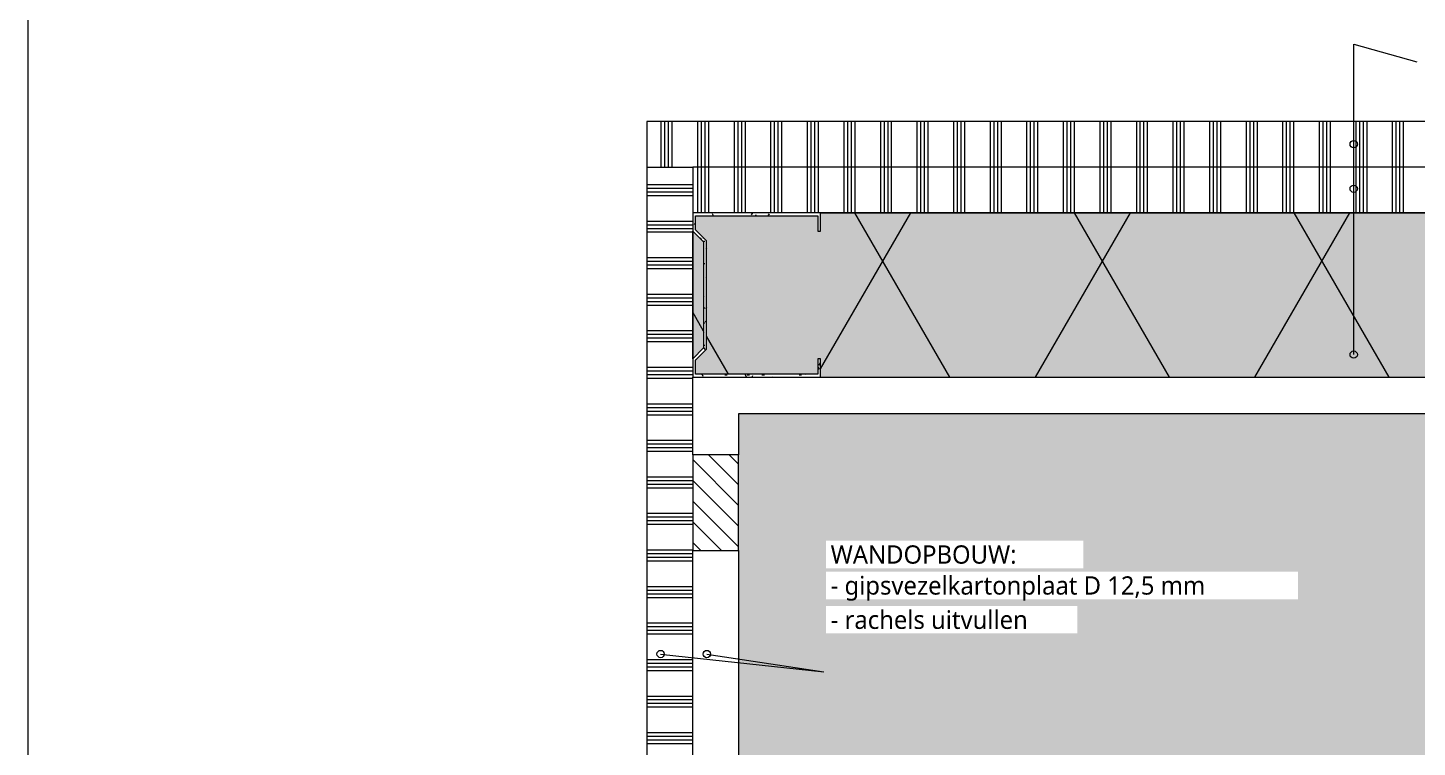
# Model space of a CAD drawing. Header units: millimetres. Extents: x 32900 to 38291, y -18988 to 4133.
# Drawn here: x 32970.8 to 33350.7, y -2837 to -2640.1 of the extents above; entities that cross this region are included whole.
import ezdxf

# ---------------------------------------------------------------- set-up
doc = ezdxf.new("R2010")
doc.units = ezdxf.units.MM
for name, color, linetype, lineweight in [('A-ANNO-NOTE', 131, 'Continuous', 18), ('A-DETL', 90, 'Continuous', 13), ('A-DETL-GENF', 92, 'Continuous', 18), ('A-DETL-THIN', 151, 'Continuous', 18)]:
    doc.layers.add(name, color=color, linetype=linetype, lineweight=lineweight)
doc.styles.add('Segoe UI', font='segoeui.ttf', dxfattribs={"height": 5})
doc.styles.add('Segoe UI_B', font='segoeui.ttf', dxfattribs={"height": 5})
pattern_1 = [(90, (4, 0), (-10, 6e-16), []), (90, (5, 0), (-10, 6e-16), []), (90, (6, 0), (-10, 6e-16), []), (90, (7, 0), (-10, 6e-16), [])]

# ---------------------------------------------------------------- blocks, each defined once
blk = doc.blocks.new('42 isolatie - Type 1-3788838-Details ziekenhuis Utiliteitsgebouw')
at = {"layer": 'A-DETL-GENF'}
h = blk.add_hatch(color=256, dxfattribs=at)
h.paths.add_polyline_path([(10.12, 45.8), (10.12, 0.8), (55.28, 0.8), (55.28, 5.8), (56.08, 5.8), (56.08, 1.6), (89.48, 1.6), (89.48, 5.47), (86.48, 8.47), (86.48, 38.13), (89.48, 41.13), (89.48, 45), (56.08, 45), (56.08, 40.8), (55.28, 40.8), (55.28, 45.8)])
h.paths.add_polyline_path([(90.28, 45.8), (90.28, 40.8), (87.28, 37.8), (87.28, 8.8), (90.28, 5.8), (90.28, 0.8), (442.78, 0.8), (442.78, 5.8), (443.58, 5.8), (443.58, 1.6), (476.98, 1.6), (476.98, 5.47), (473.98, 8.47), (473.98, 38.13), (476.98, 41.13), (476.98, 45), (443.58, 45), (443.58, 40.8), (442.78, 40.8), (442.78, 45.8), (173.95, 45.8)])
h.paths.add_polyline_path([(477.78, 40.8), (474.78, 37.8), (474.78, 8.8), (477.78, 5.8), (477.78, 37.8)])
at = {"layer": 'A-DETL-GENF', "lineweight": 13}
h = blk.add_hatch(dxfattribs=at)
h.set_pattern_fill('FP_16', color=256, style=0, pattern_type=2)
h.set_pattern_definition([(60, (0, 0), (-45.0333, 26), []), (120, (0, 0), (-45.0333, -26), [])])
h.paths.add_polyline_path([(10.12, 45.8), (10.12, 0.8), (55.28, 0.8), (55.28, 5.8), (56.08, 5.8), (56.08, 1.6), (89.48, 1.6), (89.48, 5.47), (86.48, 8.47), (86.48, 38.13), (89.48, 41.13), (89.48, 45), (56.08, 45), (56.08, 40.8), (55.28, 40.8), (55.28, 45.8)])
h.paths.add_polyline_path([(90.28, 45.8), (90.28, 40.8), (87.28, 37.8), (87.28, 8.8), (90.28, 5.8), (90.28, 0.8), (442.78, 0.8), (442.78, 5.8), (443.58, 5.8), (443.58, 1.6), (476.98, 1.6), (476.98, 5.47), (473.98, 8.47), (473.98, 38.13), (476.98, 41.13), (476.98, 45), (443.58, 45), (443.58, 40.8), (442.78, 40.8), (442.78, 45.8), (173.95, 45.8)])
h.paths.add_polyline_path([(477.78, 40.8), (474.78, 37.8), (474.78, 8.8), (477.78, 5.8), (477.78, 37.8)])
at = {"layer": 'A-DETL-GENF'}
for p, q in [((442.78, 45.8), (90.28, 45.8)), ((442.78, 45.8), (90.28, 45.8)), ((477.78, 5.8), (477.78, 40.8)), ((90.28, 0.8), (442.78, 0.8))]:
    blk.add_line(p, q, dxfattribs=at)

msp = doc.modelspace()

# ---------------------------------------------------------------- hatches: boundary and pattern name
at = {"layer": 'A-DETL-GENF', "lineweight": 13}
h = msp.add_hatch(dxfattribs=at)
h.set_pattern_fill('FP_2', color=254, style=0, pattern_type=2)
h.set_pattern_definition(pattern_1)
h.paths.add_polyline_path([(33140.09, -2678.23), (33620.25, -2678.23), (33620.25, -2665.73), (33140.09, -2665.73)])
h = msp.add_hatch(dxfattribs=at)
h.set_pattern_fill('FP_12', color=254, style=0, pattern_type=2)
h.set_pattern_definition([(0, (0, 4), (0, 10), []), (0, (0, 5), (0, 10), []), (0, (0, 6), (0, 10), []), (0, (0, 7), (0, 10), [])])
h.paths.add_polyline_path([(33152.59, -2895.73), (33152.59, -2678.23), (33140.09, -2678.23), (33140.09, -2895.73), (33145, -2895.73)])
h = msp.add_hatch(dxfattribs=at)
h.set_pattern_fill('FP_2', color=254, style=0, pattern_type=2)
h.set_pattern_definition(pattern_1)
h.paths.add_polyline_path([(33152.59, -2690.73), (33620.25, -2690.73), (33620.25, -2678.23), (33152.59, -2678.23)])
h = msp.add_hatch(dxfattribs=at)
h.set_pattern_fill('FP_6', color=254, style=0, pattern_type=2)
h.set_pattern_definition([(0, (0, 0), (8.128, 2.032), [0.67056, -5.425, 0.67056, -5.425, -32.512]), (0, (0, 0), (8.128, 2.032), [-12.192, 0.67056, -11.521, 0.67056, -5.425, -14.224]), (0, (0, 0), (8.128, 2.032), [-30.48, 0.67056, -3.393, 0.67056, -9.489]), (120, (3.048, 1.016), (-5.82376362, 6.02305448), [0.67056, -5.425, 0.67056, -5.425, -32.512]), (120, (3.048, 1.016), (-5.82376362, 6.02305448), [-12.192, 0.67056, -11.521, 0.67056, -5.425, -14.224]), (120, (3.048, 1.016), (-5.82376362, 6.02305448), [-30.48, 0.67056, -3.393, 0.67056, -9.489]), (240, (4.064, 5.08), (-2.30423638, -8.05505448), [0.67056, -5.425, 0.67056, -5.425, -32.512]), (240, (4.064, 5.08), (-2.30423638, -8.05505448), [-12.192, 0.67056, -11.521, 0.67056, -5.425, -14.224]), (240, (4.064, 5.08), (-2.30423638, -8.05505448), [-30.48, 0.67056, -3.393, 0.67056, -9.489])])
h.paths.add_polyline_path([(33152.59, -2735.73), (33187.59, -2735.73), (33187.59, -2730.73), (33186.79, -2730.73), (33186.79, -2734.93), (33153.39, -2734.93), (33153.39, -2731.06), (33156.39, -2728.06), (33156.39, -2698.4), (33153.39, -2695.4), (33153.39, -2691.53), (33186.79, -2691.53), (33186.79, -2695.73), (33187.59, -2695.73), (33187.59, -2690.73), (33152.59, -2690.73), (33152.59, -2695.73), (33155.59, -2698.73), (33155.59, -2727.73), (33152.59, -2730.73)])
at = {"layer": 'A-DETL-GENF'}
msp.add_hatch(color=9, dxfattribs=at).paths.add_polyline_path([(33620.25, -2945.73), (33620.25, -2745.73), (33165.09, -2745.73), (33165.09, -2945.73), (33456.42, -2945.73)])
at = {"layer": 'A-DETL-GENF', "lineweight": 13}
h = msp.add_hatch(dxfattribs=at)
h.set_pattern_fill('FP_9', color=254, style=0, pattern_type=2)
h.set_pattern_definition([(135, (0, 0), (-2.82842712, -2.82842712), [])])
h.paths.add_polyline_path([(33165.09, -2783.17), (33165.09, -2756.98), (33152.59, -2756.98), (33152.59, -2783.17)])

# ---------------------------------------------------------------- linework, layer by layer
at = {"layer": 'A-ANNO-NOTE'}
for p, q in [((33333.35, -2644.56), (33350.58, -2649.4)), ((33333.35, -2684.15), (33333.35, -2644.56)), ((33333.35, -2644.56), (33350.58, -2649.4)), ((33333.35, -2729.55), (33333.35, -2644.56)), ((33333.35, -2644.56), (33350.58, -2649.4)), ((33333.35, -2671.94), (33333.35, -2644.56)), ((33143.82, -2811.5), (33188.42, -2816.35)), ((33156.47, -2811.5), (33188.42, -2816.35))]:
    msp.add_line(p, q, dxfattribs=at)
for centre in [(33333.35, -2671.94), (33333.35, -2684.15), (33333.35, -2729.55), (33143.82, -2811.5), (33156.47, -2811.5)]:
    msp.add_circle(centre, 1, dxfattribs=at)
at = {"layer": 'A-DETL', "lineweight": 18}
for p, q in [((32970.77, 3651.86), (32970.77, -18988.14)), ((33620.25, -2745.73), (33165.09, -2745.73)), ((33165.09, -2745.73), (33165.09, -2756.98)), ((33165.09, -2783.17), (33165.09, -2869.54))]:
    msp.add_line(p, q, dxfattribs=at)
at = {"layer": 'A-DETL'}
for p, q in [((33165.09, -2756.98), (33152.59, -2756.98)), ((33152.59, -2756.98), (33152.59, -2783.17)), ((33165.09, -2783.17), (33165.09, -2756.98)), ((33152.59, -2783.17), (33165.09, -2783.17))]:
    msp.add_line(p, q, dxfattribs=at)
at = {"layer": 'A-DETL-THIN'}
for p, q in [((33620.25, -2665.73), (33140.09, -2665.73)), ((33140.09, -2665.73), (33140.09, -2678.23)), ((33140.09, -2678.23), (33140.09, -2895.73)), ((33140.09, -2678.23), (33152.59, -2678.23)), ((33620.25, -2678.23), (33152.59, -2678.23)), ((33152.59, -2678.23), (33152.59, -2690.73)), ((33187.59, -2690.73), (33152.59, -2690.73)), ((33152.59, -2690.73), (33152.59, -2695.73)), ((33153.39, -2695.4), (33153.39, -2691.53)), ((33153.39, -2691.53), (33186.79, -2691.53)), ((33186.79, -2691.53), (33186.79, -2695.73)), ((33187.59, -2690.73), (33540.09, -2690.73)), ((33187.59, -2695.73), (33187.59, -2690.73)), ((33152.59, -2730.73), (33152.59, -2695.73)), ((33152.59, -2695.73), (33155.59, -2698.73)), ((33156.39, -2698.4), (33153.39, -2695.4)), ((33186.79, -2695.73), (33187.59, -2695.73)), ((33155.59, -2698.73), (33155.59, -2727.73)), ((33156.39, -2728.06), (33156.39, -2698.4)), ((33155.59, -2727.73), (33152.59, -2730.73)), ((33152.59, -2730.73), (33152.59, -2735.73)), ((33153.39, -2731.06), (33156.39, -2728.06)), ((33153.39, -2734.93), (33153.39, -2731.06)), ((33187.59, -2730.73), (33186.79, -2730.73)), ((33186.79, -2730.73), (33186.79, -2734.93)), ((33187.59, -2735.73), (33187.59, -2730.73)), ((33186.79, -2734.93), (33153.39, -2734.93)), ((33152.59, -2756.98), (33152.59, -2735.73)), ((33152.59, -2735.73), (33187.59, -2735.73)), ((33152.59, -2869.54), (33152.59, -2783.17))]:
    msp.add_line(p, q, dxfattribs=at)

# ---------------------------------------------------------------- block references
at = {"layer": 'A-DETL-GENF', "rotation": 180}
msp.add_blockref('42 isolatie - Type 1-3788838-Details ziekenhuis Utiliteitsgebouw', (33630.37, -2689.93), dxfattribs=at)

# ---------------------------------------------------------------- next in the draw order: texts
at = {"layer": 'A-ANNO-NOTE', "lineweight": 13, "insert": (33190.33, -2790.24), "char_height": 5, "width": 126.5063, "attachment_point": 1, "style": 'Segoe UI', "bg_fill": 3, "box_fill_scale": 1.25, "bg_fill_color": 9, "bg_fill_true_color": 13158600, "bg_fill_transparency": 0}
msp.add_mtext('- gipsvezelkartonplaat D 12,5 mm', dxfattribs=at)

# ---------------------------------------------------------------- next in the draw order: texts
at = {"layer": 'A-ANNO-NOTE', "lineweight": 13, "char_height": 5, "attachment_point": 1, "bg_fill": 3, "box_fill_scale": 1.25, "bg_fill_color": 9, "bg_fill_true_color": 13158600, "bg_fill_transparency": 0}
for s, insert, width, style in [('WANDOPBOUW:', (33190.33, -2781.77), 67.8228, 'Segoe UI_B'), ('- rachels uitvullen', (33190.33, -2799.63), 66.2194, 'Segoe UI')]:
    msp.add_mtext(s, dxfattribs=dict(at, insert=insert, width=width, style=style))

doc.saveas('drawing.dxf')
